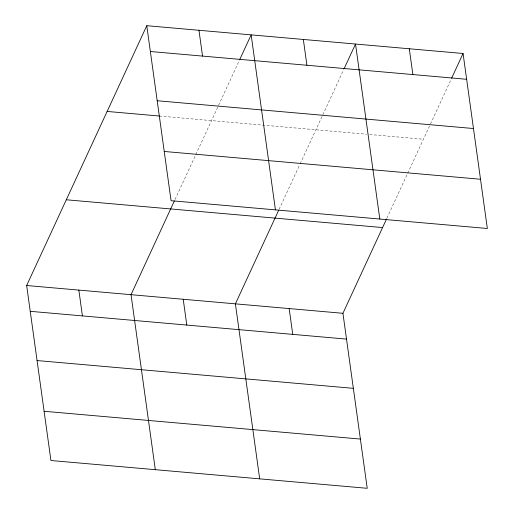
<?xml version="1.0" encoding="UTF-8"?>
<svg xmlns="http://www.w3.org/2000/svg" width="514" height="514" viewBox="0 0 514 514"><rect width="100%" height="100%" fill="white"/><g stroke="black" fill="none" stroke-linecap="round" stroke-linejoin="round"><path stroke-width="0.39" stroke-dasharray="2.57 1.93" d="M175.023 199.528L218.232 106.077M218.566 105.351L239.395 60.299M279.057 209.423L299.816 164.531M300.15 163.805L343.77 69.467M386.933 218.148L407.351 173.976M407.686 173.257L430.141 124.69M430.475 123.964L451.305 78.918M159.327 116.023L366.488 134.225M369.65 134.501L423.42 139.223"/><path stroke-width="0.77" d="M386.599 218.874L342.934 313.296L367.221 488.3L50.937 460.512L26.657 285.514L146.779 25.7L463.063 53.488L487.343 228.486L171.066 200.704L146.779 25.7M174.349 200.98L131.031 294.683L155.312 469.687M239.73 59.573L251.153 34.868L275.433 209.873M278.723 210.149L235.399 303.851L259.686 478.855M344.104 68.741L355.527 44.037L379.807 219.041M451.639 78.192L463.063 53.488M150.358 51.503L466.641 79.284M157.194 100.738L473.471 128.526M107.137 111.442L159.327 116.023M164.229 151.463L480.513 179.251M66.293 199.773L382.577 227.561M26.657 285.514L342.934 313.296M30.236 311.317L346.52 339.099M37.066 360.552L353.349 388.333M44.108 411.277L360.391 439.065M409.292 48.759L412.877 74.562M303.337 39.456L306.922 65.252M289.17 308.573L292.749 334.376M198.963 30.287L202.548 56.084M183.215 299.27L186.794 325.066M78.841 290.102L82.42 315.898"/></g></svg>
